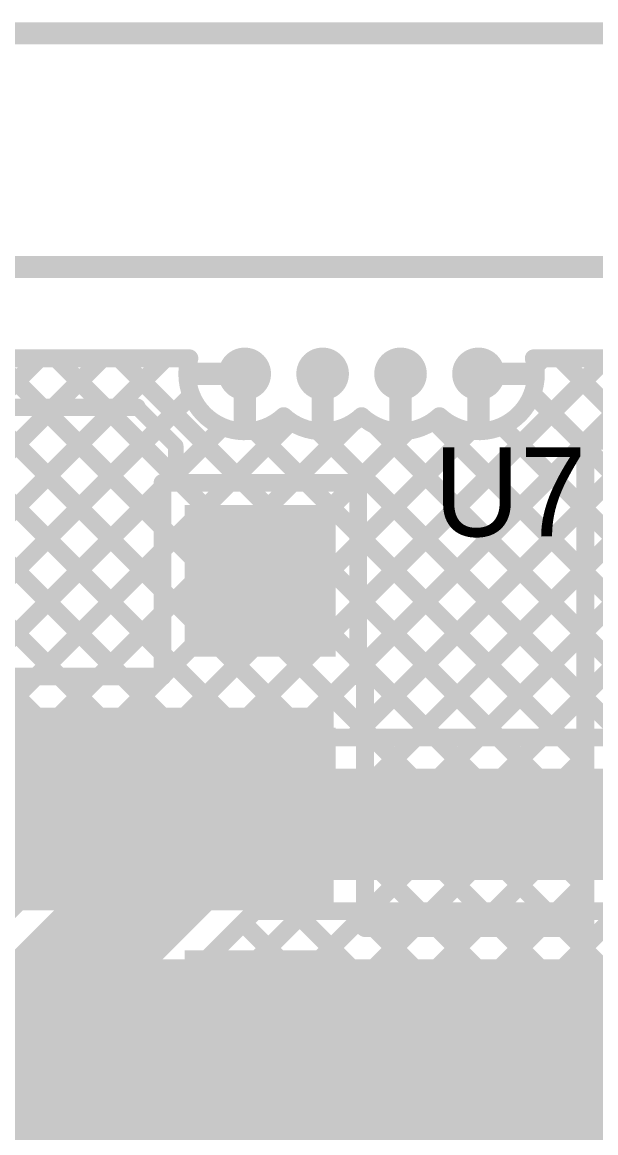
# Model space of a CAD drawing. Header units: millimetres. Extents: x 0.84 to 4.46, y 0.99 to 2.92.
# Drawn here: x 3.0291 to 3.2867, y 2.406 to 2.905 of the extents above; entities that cross this region are included whole.
import ezdxf

# ---------------------------------------------------------------- set-up
doc = ezdxf.new("R2010")
doc.units = ezdxf.units.MM
doc.header["$MEASUREMENT"] = 0
for name, color, linetype in [('BottomLayer', 5, 'Continuous'), ('Mechanical1', 6, 'Continuous'), ('Mechanical2', 216, 'Continuous'), ('MultiLayer', 9, 'Continuous'), ('TopLayer', 1, 'Continuous'), ('TopOverlay', 2, 'Continuous'), ('TopPaste', 8, 'Continuous'), ('TopSolder', 216, 'Continuous'), ('ViaHoleLayer', 16, 'Continuous')]:
    doc.layers.add(name, color=color, linetype=linetype)

# ---------------------------------------------------------------- blocks, each defined once
blk = doc.blocks.new('4N25_35M_11')
at = {"layer": 'TopLayer'}
for points in [[(-0.2072834, 0.1300197), (-0.2072834, 0.0699803), (-0.147441, 0.1300197), (-0.147441, 0.0699803)], [(0.147441, 0.1300197), (0.147441, 0.0699803), (0.2072834, 0.1300197), (0.2072834, 0.0699803)], [(-0.2072834, 0.0300197), (-0.2072834, -0.0300197), (-0.147441, 0.0300197), (-0.147441, -0.0300197)], [(0.147441, 0.0300197), (0.147441, -0.0300197), (0.2072834, 0.0300197), (0.2072834, -0.0300197)], [(-0.2072834, -0.0699803), (-0.2072834, -0.1300197), (-0.147441, -0.0699803), (-0.147441, -0.1300197)], [(0.147441, -0.0699803), (0.147441, -0.1300197), (0.2072834, -0.0699803), (0.2072834, -0.1300197)]]:
    blk.add_solid(points, dxfattribs=at)
at = {"layer": 'TopOverlay'}
for points, const_width in [([(-0.1393622, 0.1606378), (-0.1220079, 0.1779921)], 0.0070079), ([(-0.1220079, 0.1779921), (0.122, 0.1779921)], 0.007874), ([(0.1220079, 0.1779921), (0.1393622, 0.1606378)], 0.0070079), ([(-0.1393622, 0.145), (-0.1393622, 0.1606378)], 0.0070079), ([(0.1393622, 0.145), (0.1393622, 0.1606378)], 0.0070079), ([(-0.1393622, -0.1606378), (-0.1393622, -0.145)], 0.0070079), ([(0.1393622, -0.1606378), (0.1393622, -0.145)], 0.0070079), ([(-0.1393622, -0.1606378), (-0.1220079, -0.1779921)], 0.0070079), ([(0.1220079, -0.1779921), (0.1393622, -0.1606378)], 0.0070079), ([(-0.1220079, -0.1779921), (0.122, -0.1779921)], 0.007874)]:
    blk.add_lwpolyline(points, dxfattribs=dict(at, const_width=const_width))
for points, const_width in [([(-0.1239764, 0.1779921, 1), (-0.1200394, 0.1779921, 1)], 0.003937), ([(-0.1237599, 0.1779921, 1), (-0.1202559, 0.1779921, 1)], 0.0035039), ([(0.1200315, 0.1779921, 1), (0.1239685, 0.1779921, 1)], 0.003937), ([(0.1202559, 0.1779921, 1), (0.1237599, 0.1779921, 1)], 0.0035039), ([(-0.166, 0.155, 1), (-0.174, 0.155, 1)], 0.019685), ([(-0.1789212, 0.155, 1), (-0.1690788, 0.155, 1)], 0.0098425), ([(-0.1709212, 0.155, 1), (-0.1610788, 0.155, 1)], 0.0098425), ([(-0.1411142, 0.1606378, 1), (-0.1376102, 0.1606378, 1)], 0.0035039), ([(-0.1411142, 0.1606378, 1), (-0.1376102, 0.1606378, 1)], 0.0035039), ([(0.1376102, 0.1606378, 1), (0.1411142, 0.1606378, 1)], 0.0035039), ([(0.1376102, 0.1606378, 1), (0.1411142, 0.1606378, 1)], 0.0035039), ([(-0.1411142, 0.145, 1), (-0.1376102, 0.145, 1)], 0.0035039), ([(0.1376102, 0.145, 1), (0.1411142, 0.145, 1)], 0.0035039), ([(-0.1411142, -0.145, 1), (-0.1376102, -0.145, 1)], 0.0035039), ([(0.1376102, -0.145, 1), (0.1411142, -0.145, 1)], 0.0035039), ([(-0.1411142, -0.1606378, 1), (-0.1376102, -0.1606378, 1)], 0.0035039), ([(-0.1411142, -0.1606378, 1), (-0.1376102, -0.1606378, 1)], 0.0035039), ([(0.1376102, -0.1606378, 1), (0.1411142, -0.1606378, 1)], 0.0035039), ([(0.1376102, -0.1606378, 1), (0.1411142, -0.1606378, 1)], 0.0035039), ([(-0.1239764, -0.1779921, 1), (-0.1200394, -0.1779921, 1)], 0.003937), ([(-0.1237599, -0.1779921, 1), (-0.1202559, -0.1779921, 1)], 0.0035039), ([(0.1200315, -0.1779921, 1), (0.1239685, -0.1779921, 1)], 0.003937), ([(0.1202559, -0.1779921, 1), (0.1237599, -0.1779921, 1)], 0.0035039)]:
    blk.add_lwpolyline(points, format="xyb", close=True, dxfattribs=dict(at, const_width=const_width))
at = {"layer": 'TopPaste'}
for points in [[(-0.2072834, 0.1300197), (-0.2072834, 0.0699803), (-0.147441, 0.1300197), (-0.147441, 0.0699803)], [(0.147441, 0.1300197), (0.147441, 0.0699803), (0.2072834, 0.1300197), (0.2072834, 0.0699803)], [(-0.2072834, 0.0300197), (-0.2072834, -0.0300197), (-0.147441, 0.0300197), (-0.147441, -0.0300197)], [(0.147441, 0.0300197), (0.147441, -0.0300197), (0.2072834, 0.0300197), (0.2072834, -0.0300197)], [(-0.2072834, -0.0699803), (-0.2072834, -0.1300197), (-0.147441, -0.0699803), (-0.147441, -0.1300197)], [(0.147441, -0.0699803), (0.147441, -0.1300197), (0.2072834, -0.0699803), (0.2072834, -0.1300197)]]:
    blk.add_solid(points, dxfattribs=at)
at = {"layer": 'TopSolder'}
for points in [[(-0.2112834, 0.1340197), (-0.2112834, 0.0659803), (-0.143441, 0.1340197), (-0.143441, 0.0659803)], [(0.143441, 0.1340197), (0.143441, 0.0659803), (0.2112834, 0.1340197), (0.2112834, 0.0659803)], [(-0.2112834, 0.0340197), (-0.2112834, -0.0340197), (-0.143441, 0.0340197), (-0.143441, -0.0340197)], [(0.143441, 0.0340197), (0.143441, -0.0340197), (0.2112834, 0.0340197), (0.2112834, -0.0340197)], [(-0.2112834, -0.0659803), (-0.2112834, -0.1340197), (-0.143441, -0.0659803), (-0.143441, -0.1340197)], [(0.143441, -0.0659803), (0.143441, -0.1340197), (0.2112834, -0.0659803), (0.2112834, -0.1340197)]]:
    blk.add_solid(points, dxfattribs=at)

msp = doc.modelspace()

# ---------------------------------------------------------------- linework, layer by layer
at = {"layer": 'BottomLayer'}
for points, const_width in [([(2.5618437, 2.7539999), (3.1041563, 2.754)], 0.008), ([(2.8745702, 2.754), (3.0731204, 2.5554499)], 0.008), ([(2.8780249, 2.5951819), (3.036843, 2.754)], 0.008), ([(2.8898867, 2.5787594), (3.0651273, 2.754)], 0.008), ([(2.892866, 2.5534544), (3.0934116, 2.754)], 0.008), ([(2.9028545, 2.754), (3.0872625, 2.569592)], 0.008), ([(2.9311388, 2.754), (3.1039402, 2.5811986)], 0.008), ([(2.9594231, 2.754), (3.129817, 2.5836061)], 0.008), ([(2.9877074, 2.754), (3.1581013, 2.5836061)], 0.008), ([(3.0159917, 2.754), (3.1863856, 2.5836061)], 0.008), ([(3.044276, 2.754), (3.2146699, 2.5836061)], 0.008), ([(3.0725603, 2.754), (3.2429542, 2.5836061)], 0.008), ([(3.1008446, 2.754), (3.103549, 2.7512956)], 0.008), ([(3.1210078, 2.5836061), (3.2914017, 2.754)], 0.008), ([(3.1492921, 2.5836061), (3.319686, 2.754)], 0.008), ([(3.1775764, 2.5836061), (3.3479703, 2.754)], 0.008), ([(3.2058607, 2.5836061), (3.3762546, 2.754)], 0.008), ([(3.234145, 2.5836061), (3.4045389, 2.754)], 0.008), ([(3.2588437, 2.754), (4.3140981, 2.754)], 0.008), ([(3.259578, 2.7504606), (3.2631174, 2.754)], 0.008), ([(3.2624293, 2.5836061), (3.4328232, 2.754)], 0.008), ([(3.2705504, 2.754), (3.4038429, 2.6207075)], 0.008), ([(3.107189, 2.747), (3.129, 2.747)], 0.01), ([(3.129, 2.725189), (3.129, 2.747)], 0.01), ([(3.164, 2.725189), (3.164, 2.747)], 0.01), ([(3.199, 2.725189), (3.199, 2.747)], 0.01), ([(3.234, 2.747), (3.255811, 2.747)], 0.01), ([(3.234, 2.725189), (3.234, 2.747)], 0.01), ([(1.7386959, 1.371), (3.1050565, 2.7373606)], 0.008), ([(3.2582114, 2.7380547), (3.9844961, 2.01177)], 0.008), ([(3.0205612, 2.5962967), (3.1497462, 2.7254817)], 0.008), ([(3.2138258, 2.7258717), (3.3436788, 2.5960187)], 0.008), ([(1.983, 1.4738826), (3.2305394, 2.721422)], 0.008), ([(2.9993526, 2.6033724), (3.1191306, 2.7231504)], 0.008), ([(3.0346118, 2.582063), (3.1776302, 2.7250814)], 0.008), ([(3.0414224, 2.5605893), (3.2022243, 2.7213912)], 0.008), ([(3.1332956, 2.721549), (3.2712385, 2.5836061)], 0.008), ([(3.1618502, 2.7212787), (3.2995228, 2.5836061)], 0.008), ([(3.1875412, 2.723872), (3.3249232, 2.58649)], 0.008), ([(3.2445419, 2.7234399), (3.371828, 2.5961538)], 0.008), ([(3.1175561, 2.5836061), (3.3215673, 2.5836061)], 0.008), ([(2.2284228, 1.7107523), (3.089854, 2.5721835)], 0.008), ([(2.256, 1.6831751), (3.1174312, 2.5446063)], 0.05), ([(3.1174312, 2.5446063), (3.1174314, 2.5446061)], 0.05), ([(3.1174314, 2.5446061), (3.3580004, 2.5446061)], 0.05), ([(3.0414891, 2.5587968), (3.0589782, 2.5413077)], 0.008), ([(3.0358866, 2.536115), (3.0448361, 2.5271656)], 0.008), ([(3.0226158, 2.5211015), (3.0306939, 2.5130234)], 0.008), ([(2.6747379, 2.0467586), (3.1335854, 2.5056061)], 0.008), ([(2.6870077, 2.0364688), (3.156145, 2.5056061)], 0.008), ([(2.7011499, 2.0223267), (3.1844293, 2.5056061)], 0.008), ([(2.715292, 2.0081845), (3.2127136, 2.5056061)], 0.008), ([(2.7294342, 1.9940424), (3.2409979, 2.5056061)], 0.008), ([(2.7541761, 1.9905), (3.2692822, 2.5056061)], 0.008), ([(2.7824604, 1.9905), (3.2975665, 2.5056061)], 0.008), ([(2.8107447, 1.9905), (3.323843, 2.5035983)], 0.008), ([(3.1335854, 2.5056061), (3.3215673, 2.5056061)], 0.008), ([(3.1512484, 2.5056061), (3.6663545, 1.9905)], 0.008), ([(3.1795327, 2.5056061), (3.6946929, 1.9904459)], 0.008), ([(3.207817, 2.5056061), (3.3046658, 2.4087573)], 0.008), ([(3.2361013, 2.5056061), (3.3105217, 2.4311857)], 0.008), ([(3.2643856, 2.5056061), (3.3229413, 2.4470504)], 0.008), ([(3.1282748, 2.5002955), (3.6380702, 1.9905)], 0.008), ([(2.839029, 1.9905), (3.3421676, 2.4936386)], 0.008), ([(3.1141326, 2.4861533), (3.6097859, 1.9905)], 0.008), ([(3.0999905, 2.4720112), (3.5815016, 1.9905)], 0.008), ([(3.0858483, 2.457869), (3.5532173, 1.9905)], 0.008), ([(3.0717062, 2.4437269), (3.524933, 1.9905)], 0.008), ([(2.8673133, 1.9905), (3.3143916, 2.4375783)], 0.008), ([(3.057564, 2.4295847), (3.4966487, 1.9905)], 0.008), ([(3.0434219, 2.4154426), (3.4683644, 1.9905)], 0.008)]:
    msp.add_lwpolyline(points, dxfattribs=dict(at, const_width=const_width))
for points, const_width in [([(3.034843, 2.754, 1), (3.038843, 2.754, 1)], 0.004), ([(3.042276, 2.754, 1), (3.046276, 2.754, 1)], 0.004), ([(3.0631273, 2.754, 1), (3.0671273, 2.754, 1)], 0.004), ([(3.0705603, 2.754, 1), (3.0745603, 2.754, 1)], 0.004), ([(3.0914116, 2.754, 1), (3.0954116, 2.754, 1)], 0.004), ([(3.0988446, 2.754, 1), (3.1028446, 2.754, 1)], 0.004), ([(3.101549, 2.7512956, 1), (3.105549, 2.7512956, 1)], 0.004), ([(3.1021563, 2.754, 1), (3.1061563, 2.754, 1)], 0.004), ([(3.1021563, 2.754, 1), (3.1061563, 2.754, 1)], 0.004), ([(3.1230945, 2.747, 1), (3.1349055, 2.747, 1)], 0.011811), ([(3.1580945, 2.747, 1), (3.1699055, 2.747, 1)], 0.011811), ([(3.1930945, 2.747, 1), (3.2049055, 2.747, 1)], 0.011811), ([(3.2280945, 2.747, 1), (3.2399055, 2.747, 1)], 0.011811), ([(3.2568437, 2.754, 1), (3.2608437, 2.754, 1)], 0.004), ([(3.2568437, 2.754, 1), (3.2608437, 2.754, 1)], 0.004), ([(3.257578, 2.7504606, 1), (3.261578, 2.7504606, 1)], 0.004), ([(3.2611174, 2.754, 1), (3.2651174, 2.754, 1)], 0.004), ([(3.2685504, 2.754, 1), (3.2725504, 2.754, 1)], 0.004), ([(3.104689, 2.747, 1), (3.109689, 2.747, 1)], 0.005), ([(3.1265, 2.747, 1), (3.1315, 2.747, 1)], 0.005), ([(3.1265, 2.747, 1), (3.1315, 2.747, 1)], 0.005), ([(3.1615, 2.747, 1), (3.1665, 2.747, 1)], 0.005), ([(3.1965, 2.747, 1), (3.2015, 2.747, 1)], 0.005), ([(3.2315, 2.747, 1), (3.2365, 2.747, 1)], 0.005), ([(3.2315, 2.747, 1), (3.2365, 2.747, 1)], 0.005), ([(3.253311, 2.747, 1), (3.258311, 2.747, 1)], 0.005), ([(3.257811, 2.747, 1), (3.261811, 2.747, 1)], 0.004), ([(3.257811, 2.747, 1), (3.261811, 2.747, 1)], 0.004), ([(3.1030565, 2.7373606, 1), (3.1070565, 2.7373606, 1)], 0.004), ([(3.2562114, 2.7380547, 1), (3.2602114, 2.7380547, 1)], 0.004), ([(3.1265, 2.725189, 1), (3.1315, 2.725189, 1)], 0.005), ([(3.1445, 2.7280274, 1), (3.1485, 2.7280274, 1)], 0.004), ([(3.1445, 2.7280274, 1), (3.1485, 2.7280274, 1)], 0.004), ([(3.1477462, 2.7254817, 1), (3.1517462, 2.7254817, 1)], 0.004), ([(3.1615, 2.725189, 1), (3.1665, 2.725189, 1)], 0.005), ([(3.1795, 2.7280274, 1), (3.1835, 2.7280274, 1)], 0.004), ([(3.1795, 2.7280274, 1), (3.1835, 2.7280274, 1)], 0.004), ([(3.1965, 2.725189, 1), (3.2015, 2.725189, 1)], 0.005), ([(3.2118258, 2.7258717, 1), (3.2158258, 2.7258717, 1)], 0.004), ([(3.2145, 2.7280274, 1), (3.2185, 2.7280274, 1)], 0.004), ([(3.2145, 2.7280274, 1), (3.2185, 2.7280274, 1)], 0.004), ([(3.2315, 2.725189, 1), (3.2365, 2.725189, 1)], 0.005), ([(3.1171306, 2.7231504, 1), (3.1211306, 2.7231504, 1)], 0.004), ([(3.1312956, 2.721549, 1), (3.1352956, 2.721549, 1)], 0.004), ([(3.1598502, 2.7212787, 1), (3.1638502, 2.7212787, 1)], 0.004), ([(3.1756302, 2.7250814, 1), (3.1796302, 2.7250814, 1)], 0.004), ([(3.1855412, 2.723872, 1), (3.1895412, 2.723872, 1)], 0.004), ([(3.2002243, 2.7213912, 1), (3.2042243, 2.7213912, 1)], 0.004), ([(3.2285394, 2.721422, 1), (3.2325394, 2.721422, 1)], 0.004), ([(3.2425419, 2.7234399, 1), (3.2465419, 2.7234399, 1)], 0.004), ([(3.0326118, 2.582063, 1), (3.0366118, 2.582063, 1)], 0.004), ([(3.1019402, 2.5811986, 1), (3.1059402, 2.5811986, 1)], 0.004), ([(3.1154314, 2.5836061, 1), (3.1194314, 2.5836061, 1)], 0.004), ([(3.1155561, 2.5836061, 1), (3.1195561, 2.5836061, 1)], 0.004), ([(3.1155561, 2.5836061, 1), (3.1195561, 2.5836061, 1)], 0.004), ([(3.1155561, 2.5836061, 1), (3.1195561, 2.5836061, 1)], 0.004), ([(3.1190078, 2.5836061, 1), (3.1230078, 2.5836061, 1)], 0.004), ([(3.127817, 2.5836061, 1), (3.131817, 2.5836061, 1)], 0.004), ([(3.1472921, 2.5836061, 1), (3.1512921, 2.5836061, 1)], 0.004), ([(3.1561013, 2.5836061, 1), (3.1601013, 2.5836061, 1)], 0.004), ([(3.1755764, 2.5836061, 1), (3.1795764, 2.5836061, 1)], 0.004), ([(3.1843856, 2.5836061, 1), (3.1883856, 2.5836061, 1)], 0.004), ([(3.2038607, 2.5836061, 1), (3.2078607, 2.5836061, 1)], 0.004), ([(3.2126699, 2.5836061, 1), (3.2166699, 2.5836061, 1)], 0.004), ([(3.232145, 2.5836061, 1), (3.236145, 2.5836061, 1)], 0.004), ([(3.2409542, 2.5836061, 1), (3.2449542, 2.5836061, 1)], 0.004), ([(3.2604293, 2.5836061, 1), (3.2644293, 2.5836061, 1)], 0.004), ([(3.2692385, 2.5836061, 1), (3.2732385, 2.5836061, 1)], 0.004), ([(3.087854, 2.5721835, 1), (3.091854, 2.5721835, 1)], 0.004), ([(3.087854, 2.5721835, 1), (3.091854, 2.5721835, 1)], 0.004), ([(3.087854, 2.5721835, 1), (3.091854, 2.5721835, 1)], 0.004), ([(3.0878542, 2.5721833, 1), (3.0918542, 2.5721833, 1)], 0.004), ([(3.0852625, 2.569592, 1), (3.0892625, 2.569592, 1)], 0.004), ([(3.1049312, 2.5446063, 1), (3.1299312, 2.5446063, 1)], 0.025), ([(3.1049312, 2.5446063, 1), (3.1299312, 2.5446063, 1)], 0.025), ([(3.1049314, 2.5446061, 1), (3.1299314, 2.5446061, 1)], 0.025), ([(3.1049314, 2.5446061, 1), (3.1299314, 2.5446061, 1)], 0.025), ([(3.0394224, 2.5605893, 1), (3.0434224, 2.5605893, 1)], 0.004), ([(3.0394891, 2.5587968, 1), (3.0434891, 2.5587968, 1)], 0.004), ([(3.0394961, 2.558, 1), (3.0434961, 2.558, 1)], 0.004), ([(3.0394961, 2.558, 1), (3.0434961, 2.558, 1)], 0.004), ([(3.0711204, 2.5554499, 1), (3.0751204, 2.5554499, 1)], 0.004), ([(3.0569782, 2.5413077, 1), (3.0609782, 2.5413077, 1)], 0.004), ([(3.0338866, 2.536115, 1), (3.0378866, 2.536115, 1)], 0.004), ([(3.0428361, 2.5271656, 1), (3.0468361, 2.5271656, 1)], 0.004), ([(3.0286939, 2.5130234, 1), (3.0326939, 2.5130234, 1)], 0.004), ([(3.1315854, 2.5056061, 1), (3.1355854, 2.5056061, 1)], 0.004), ([(3.1315854, 2.5056061, 1), (3.1355854, 2.5056061, 1)], 0.004), ([(3.1492484, 2.5056061, 1), (3.1532484, 2.5056061, 1)], 0.004), ([(3.154145, 2.5056061, 1), (3.158145, 2.5056061, 1)], 0.004), ([(3.1775327, 2.5056061, 1), (3.1815327, 2.5056061, 1)], 0.004), ([(3.1824293, 2.5056061, 1), (3.1864293, 2.5056061, 1)], 0.004), ([(3.205817, 2.5056061, 1), (3.209817, 2.5056061, 1)], 0.004), ([(3.2107136, 2.5056061, 1), (3.2147136, 2.5056061, 1)], 0.004), ([(3.2341013, 2.5056061, 1), (3.2381013, 2.5056061, 1)], 0.004), ([(3.2389979, 2.5056061, 1), (3.2429979, 2.5056061, 1)], 0.004), ([(3.2623856, 2.5056061, 1), (3.2663856, 2.5056061, 1)], 0.004), ([(3.2672822, 2.5056061, 1), (3.2712822, 2.5056061, 1)], 0.004), ([(3.1262748, 2.5002955, 1), (3.1302748, 2.5002955, 1)], 0.004), ([(3.1121326, 2.4861533, 1), (3.1161326, 2.4861533, 1)], 0.004), ([(3.0979905, 2.4720112, 1), (3.1019905, 2.4720112, 1)], 0.004), ([(3.0838483, 2.457869, 1), (3.0878483, 2.457869, 1)], 0.004), ([(3.0697062, 2.4437269, 1), (3.0737062, 2.4437269, 1)], 0.004), ([(3.055564, 2.4295847, 1), (3.059564, 2.4295847, 1)], 0.004), ([(3.0414219, 2.4154426, 1), (3.0454219, 2.4154426, 1)], 0.004)]:
    msp.add_lwpolyline(points, format="xyb", close=True, dxfattribs=dict(at, const_width=const_width))
at = {"layer": 'BottomLayer', "const_width": 0.008}
for points in [[(3.1465, 2.7280274, -0.7564566997691943), (3.1041563, 2.754)], [(3.2588437, 2.754, -0.0687682086255095), (3.259811, 2.747)], [(3.259811, 2.747, -0.6536838157333014), (3.2165, 2.7280274)], [(3.1815, 2.7280274, -0.3907684697817239), (3.1465, 2.7280274)], [(3.2165, 2.7280274, -0.3907684697817239), (3.1815, 2.7280274)], [(2.9518564, 2.5690108, -0.8846818765512727), (3.0414961, 2.558)], [(3.089854, 2.5721835, -0.1997448195130966), (3.1175561, 2.5836061)], [(3.089854, 2.5721835, -0.1997448195130966), (3.1175561, 2.5836061)], [(3.0898542, 2.5721833, -0.198912367379658), (3.1174314, 2.5836061)], [(3.0414961, 2.558, -0.34430038956497), (3.0070108, 2.5138564)]]:
    msp.add_lwpolyline(points, format="xyb", dxfattribs=at)
at = {"layer": 'Mechanical1', "const_width": 0.01}
msp.add_lwpolyline([(2.9949126, 2.9), (4.45, 2.9)], dxfattribs=at)
at = {"layer": 'Mechanical2', "const_width": 0.01}
msp.add_lwpolyline([(1, 2.795), (4.45, 2.795)], dxfattribs=at)
at = {"layer": 'MultiLayer', "const_width": 0.011811}
for points in [[(3.1230945, 2.747, 1), (3.1349055, 2.747, 1)], [(3.1580945, 2.747, 1), (3.1699055, 2.747, 1)], [(3.1930945, 2.747, 1), (3.2049055, 2.747, 1)], [(3.2280945, 2.747, 1), (3.2399055, 2.747, 1)]]:
    msp.add_lwpolyline(points, format="xyb", close=True, dxfattribs=at)
at = {"layer": 'TopLayer'}
for points, const_width in [([(2.5618437, 2.7539999), (3.1041563, 2.754)], 0.008), ([(2.893843, 2.611), (3.036843, 2.754)], 0.008), ([(2.897, 2.5575884), (3.0934116, 2.754)], 0.008), ([(2.897, 2.5858727), (3.0651273, 2.754)], 0.008), ([(2.9028545, 2.754), (3.0458545, 2.611)], 0.008), ([(2.9311388, 2.754), (3.0741388, 2.611)], 0.008), ([(2.9594231, 2.754), (3.0920787, 2.6213444)], 0.008), ([(2.9877074, 2.754), (3.0920787, 2.6496287)], 0.008), ([(3.0159917, 2.754), (3.0920787, 2.677913)], 0.008), ([(3.044276, 2.754), (3.1002563, 2.6980197)], 0.008), ([(3.0725603, 2.754), (3.1285406, 2.6980197)], 0.008), ([(3.1008446, 2.754), (3.103549, 2.7512956)], 0.008), ([(3.1799213, 2.6425196), (3.2914017, 2.754)], 0.008), ([(3.2588437, 2.754), (4.3140981, 2.754)], 0.008), ([(3.259578, 2.7504606), (3.2631174, 2.754)], 0.008), ([(3.2705504, 2.754), (3.3075504, 2.717)], 0.008), ([(3.282686, 2.717), (3.319686, 2.754)], 0.008), ([(3.107189, 2.747), (3.129, 2.747)], 0.01), ([(3.129, 2.725189), (3.129, 2.747)], 0.01), ([(3.164, 2.725189), (3.164, 2.747)], 0.01), ([(3.199, 2.725189), (3.199, 2.747)], 0.01), ([(3.234, 2.747), (3.255811, 2.747)], 0.01), ([(3.234, 2.725189), (3.234, 2.747)], 0.01), ([(2.9786959, 2.611), (3.1050565, 2.7373606)], 0.008), ([(3.2582114, 2.7380547), (3.282, 2.7142661)], 0.008), ([(3.1222842, 2.6980197), (3.1497462, 2.7254817)], 0.008), ([(3.2138258, 2.7258717), (3.282, 2.6576975)], 0.008), ([(3.0939999, 2.6980197), (3.1191306, 2.7231504)], 0.008), ([(3.1332956, 2.721549), (3.1568249, 2.6980197)], 0.008), ([(3.1505685, 2.6980197), (3.1776302, 2.7250814)], 0.008), ([(3.1618502, 2.7212787), (3.282, 2.6011289)], 0.008), ([(3.1788528, 2.6980197), (3.2022243, 2.7213912)], 0.008), ([(3.1799213, 2.6708039), (3.2305394, 2.721422)], 0.008), ([(3.1875412, 2.723872), (3.282, 2.6294132)], 0.008), ([(3.2445419, 2.7234399), (3.282, 2.6859818)], 0.008), ([(3.1799213, 2.6142353), (3.282, 2.716314)], 0.008), ([(3.282, 2.717), (3.515, 2.717)], 0.008), ([(3.282, 2.498), (3.282, 2.717)], 0.008), ([(3.0069802, 2.611), (3.0920787, 2.6960985)], 0.008), ([(3.0920787, 2.6980197), (3.1799213, 2.6980197)], 0.008), ([(3.0920787, 2.611), (3.0920787, 2.6980197)], 0.008), ([(3.1799213, 2.611), (3.1799213, 2.6980197)], 0.008), ([(3.183, 2.5890297), (3.282, 2.6880297)], 0.008), ([(3.1799213, 2.6749233), (3.282, 2.5728446)], 0.008), ([(3.0352645, 2.611), (3.0920787, 2.6678142)], 0.008), ([(3.183, 2.5607454), (3.282, 2.6597454)], 0.008), ([(3.1799213, 2.646639), (3.282, 2.5445603)], 0.008), ([(3.0635488, 2.611), (3.0920787, 2.6395299)], 0.008), ([(3.183, 2.5324611), (3.282, 2.6314611)], 0.008), ([(3.1799213, 2.6183547), (3.282, 2.516276)], 0.008), ([(2.967, 2.611), (3.0920787, 2.611)], 0.008), ([(3.1799213, 2.611), (3.183, 2.611)], 0.008), ([(3.183, 2.498), (3.183, 2.611)], 0.008), ([(3.183, 2.5041768), (3.282, 2.6031768)], 0.008), ([(3.183, 2.5869917), (3.2719917, 2.498)], 0.008), ([(3.2051075, 2.498), (3.282, 2.5748925)], 0.008), ([(3.132, 2.558), (3.136, 2.554)], 0.025), ([(3.183, 2.5587074), (3.2437074, 2.498)], 0.008), ([(3.2333918, 2.498), (3.282, 2.5466082)], 0.008), ([(3.183, 2.5304231), (3.2154231, 2.498)], 0.008), ([(3.2616761, 2.498), (3.282, 2.5183239)], 0.008), ([(3.183, 2.5021388), (3.1871388, 2.498)], 0.008), ([(3.183, 2.498), (3.269, 2.498)], 0.008), ([(3.269, 2.498), (3.282, 2.498)], 0.008), ([(3.269, 2.498), (3.282, 2.498)], 0.008)]:
    msp.add_lwpolyline(points, dxfattribs=dict(at, const_width=const_width))
for points, const_width in [([(3.034843, 2.754, 1), (3.038843, 2.754, 1)], 0.004), ([(3.042276, 2.754, 1), (3.046276, 2.754, 1)], 0.004), ([(3.0631273, 2.754, 1), (3.0671273, 2.754, 1)], 0.004), ([(3.0705603, 2.754, 1), (3.0745603, 2.754, 1)], 0.004), ([(3.0914116, 2.754, 1), (3.0954116, 2.754, 1)], 0.004), ([(3.0988446, 2.754, 1), (3.1028446, 2.754, 1)], 0.004), ([(3.101549, 2.7512956, 1), (3.105549, 2.7512956, 1)], 0.004), ([(3.1021563, 2.754, 1), (3.1061563, 2.754, 1)], 0.004), ([(3.1021563, 2.754, 1), (3.1061563, 2.754, 1)], 0.004), ([(3.1230945, 2.747, 1), (3.1349055, 2.747, 1)], 0.011811), ([(3.1580945, 2.747, 1), (3.1699055, 2.747, 1)], 0.011811), ([(3.1930945, 2.747, 1), (3.2049055, 2.747, 1)], 0.011811), ([(3.2280945, 2.747, 1), (3.2399055, 2.747, 1)], 0.011811), ([(3.2568437, 2.754, 1), (3.2608437, 2.754, 1)], 0.004), ([(3.2568437, 2.754, 1), (3.2608437, 2.754, 1)], 0.004), ([(3.257578, 2.7504606, 1), (3.261578, 2.7504606, 1)], 0.004), ([(3.2611174, 2.754, 1), (3.2651174, 2.754, 1)], 0.004), ([(3.2685504, 2.754, 1), (3.2725504, 2.754, 1)], 0.004), ([(3.104689, 2.747, 1), (3.109689, 2.747, 1)], 0.005), ([(3.1265, 2.747, 1), (3.1315, 2.747, 1)], 0.005), ([(3.1265, 2.747, 1), (3.1315, 2.747, 1)], 0.005), ([(3.1615, 2.747, 1), (3.1665, 2.747, 1)], 0.005), ([(3.1965, 2.747, 1), (3.2015, 2.747, 1)], 0.005), ([(3.2315, 2.747, 1), (3.2365, 2.747, 1)], 0.005), ([(3.2315, 2.747, 1), (3.2365, 2.747, 1)], 0.005), ([(3.253311, 2.747, 1), (3.258311, 2.747, 1)], 0.005), ([(3.257811, 2.747, 1), (3.261811, 2.747, 1)], 0.004), ([(3.257811, 2.747, 1), (3.261811, 2.747, 1)], 0.004), ([(3.1030565, 2.7373606, 1), (3.1070565, 2.7373606, 1)], 0.004), ([(3.2562114, 2.7380547, 1), (3.2602114, 2.7380547, 1)], 0.004), ([(3.1265, 2.725189, 1), (3.1315, 2.725189, 1)], 0.005), ([(3.1445, 2.7280274, 1), (3.1485, 2.7280274, 1)], 0.004), ([(3.1445, 2.7280274, 1), (3.1485, 2.7280274, 1)], 0.004), ([(3.1477462, 2.7254817, 1), (3.1517462, 2.7254817, 1)], 0.004), ([(3.1615, 2.725189, 1), (3.1665, 2.725189, 1)], 0.005), ([(3.1795, 2.7280274, 1), (3.1835, 2.7280274, 1)], 0.004), ([(3.1795, 2.7280274, 1), (3.1835, 2.7280274, 1)], 0.004), ([(3.1965, 2.725189, 1), (3.2015, 2.725189, 1)], 0.005), ([(3.2118258, 2.7258717, 1), (3.2158258, 2.7258717, 1)], 0.004), ([(3.2145, 2.7280274, 1), (3.2185, 2.7280274, 1)], 0.004), ([(3.2145, 2.7280274, 1), (3.2185, 2.7280274, 1)], 0.004), ([(3.2315, 2.725189, 1), (3.2365, 2.725189, 1)], 0.005), ([(3.1171306, 2.7231504, 1), (3.1211306, 2.7231504, 1)], 0.004), ([(3.1312956, 2.721549, 1), (3.1352956, 2.721549, 1)], 0.004), ([(3.1598502, 2.7212787, 1), (3.1638502, 2.7212787, 1)], 0.004), ([(3.1756302, 2.7250814, 1), (3.1796302, 2.7250814, 1)], 0.004), ([(3.1855412, 2.723872, 1), (3.1895412, 2.723872, 1)], 0.004), ([(3.2002243, 2.7213912, 1), (3.2042243, 2.7213912, 1)], 0.004), ([(3.2285394, 2.721422, 1), (3.2325394, 2.721422, 1)], 0.004), ([(3.2425419, 2.7234399, 1), (3.2465419, 2.7234399, 1)], 0.004), ([(3.28, 2.717, 1), (3.284, 2.717, 1)], 0.004), ([(3.28, 2.717, 1), (3.284, 2.717, 1)], 0.004), ([(3.28, 2.716314, 1), (3.284, 2.716314, 1)], 0.004), ([(3.280686, 2.717, 1), (3.284686, 2.717, 1)], 0.004), ([(3.28, 2.7142661, 1), (3.284, 2.7142661, 1)], 0.004), ([(3.0900787, 2.6980197, 1), (3.0940787, 2.6980197, 1)], 0.004), ([(3.0900787, 2.6980197, 1), (3.0940787, 2.6980197, 1)], 0.004), ([(3.0900787, 2.6960985, 1), (3.0940787, 2.6960985, 1)], 0.004), ([(3.0919999, 2.6980197, 1), (3.0959999, 2.6980197, 1)], 0.004), ([(3.0982563, 2.6980197, 1), (3.1022563, 2.6980197, 1)], 0.004), ([(3.1202842, 2.6980197, 1), (3.1242842, 2.6980197, 1)], 0.004), ([(3.1265406, 2.6980197, 1), (3.1305406, 2.6980197, 1)], 0.004), ([(3.1485685, 2.6980197, 1), (3.1525685, 2.6980197, 1)], 0.004), ([(3.1548249, 2.6980197, 1), (3.1588249, 2.6980197, 1)], 0.004), ([(3.1768528, 2.6980197, 1), (3.1808528, 2.6980197, 1)], 0.004), ([(3.1779213, 2.6980197, 1), (3.1819213, 2.6980197, 1)], 0.004), ([(3.1779213, 2.6980197, 1), (3.1819213, 2.6980197, 1)], 0.004), ([(3.28, 2.6880297, 1), (3.284, 2.6880297, 1)], 0.004), ([(3.28, 2.6859818, 1), (3.284, 2.6859818, 1)], 0.004), ([(3.0900787, 2.677913, 1), (3.0940787, 2.677913, 1)], 0.004), ([(3.1779213, 2.6749233, 1), (3.1819213, 2.6749233, 1)], 0.004), ([(3.1779213, 2.6708039, 1), (3.1819213, 2.6708039, 1)], 0.004), ([(3.0900787, 2.6678142, 1), (3.0940787, 2.6678142, 1)], 0.004), ([(3.28, 2.6597454, 1), (3.284, 2.6597454, 1)], 0.004), ([(3.28, 2.6576975, 1), (3.284, 2.6576975, 1)], 0.004), ([(3.0900787, 2.6496287, 1), (3.0940787, 2.6496287, 1)], 0.004), ([(3.1779213, 2.646639, 1), (3.1819213, 2.646639, 1)], 0.004), ([(3.1779213, 2.6425196, 1), (3.1819213, 2.6425196, 1)], 0.004), ([(3.0900787, 2.6395299, 1), (3.0940787, 2.6395299, 1)], 0.004), ([(3.28, 2.6314611, 1), (3.284, 2.6314611, 1)], 0.004), ([(3.28, 2.6294132, 1), (3.284, 2.6294132, 1)], 0.004), ([(3.0900787, 2.6213444, 1), (3.0940787, 2.6213444, 1)], 0.004), ([(3.1779213, 2.6183547, 1), (3.1819213, 2.6183547, 1)], 0.004), ([(3.0332645, 2.611, 1), (3.0372645, 2.611, 1)], 0.004), ([(3.0438545, 2.611, 1), (3.0478545, 2.611, 1)], 0.004), ([(3.0615488, 2.611, 1), (3.0655488, 2.611, 1)], 0.004), ([(3.0721388, 2.611, 1), (3.0761388, 2.611, 1)], 0.004), ([(3.0900787, 2.611, 1), (3.0940787, 2.611, 1)], 0.004), ([(3.0900787, 2.611, 1), (3.0940787, 2.611, 1)], 0.004), ([(3.1779213, 2.6142353, 1), (3.1819213, 2.6142353, 1)], 0.004), ([(3.1779213, 2.611, 1), (3.1819213, 2.611, 1)], 0.004), ([(3.1779213, 2.611, 1), (3.1819213, 2.611, 1)], 0.004), ([(3.181, 2.611, 1), (3.185, 2.611, 1)], 0.004), ([(3.181, 2.611, 1), (3.185, 2.611, 1)], 0.004), ([(3.28, 2.6031768, 1), (3.284, 2.6031768, 1)], 0.004), ([(3.28, 2.6011289, 1), (3.284, 2.6011289, 1)], 0.004), ([(3.181, 2.5890297, 1), (3.185, 2.5890297, 1)], 0.004), ([(3.181, 2.5869917, 1), (3.185, 2.5869917, 1)], 0.004), ([(3.28, 2.5748925, 1), (3.284, 2.5748925, 1)], 0.004), ([(3.28, 2.5728446, 1), (3.284, 2.5728446, 1)], 0.004), ([(3.12575, 2.558, 1), (3.13825, 2.558, 1)], 0.0125), ([(3.12975, 2.554, 1), (3.14225, 2.554, 1)], 0.0125), ([(3.181, 2.5607454, 1), (3.185, 2.5607454, 1)], 0.004), ([(3.181, 2.5587074, 1), (3.185, 2.5587074, 1)], 0.004), ([(3.28, 2.5466082, 1), (3.284, 2.5466082, 1)], 0.004), ([(3.28, 2.5445603, 1), (3.284, 2.5445603, 1)], 0.004), ([(3.181, 2.5324611, 1), (3.185, 2.5324611, 1)], 0.004), ([(3.181, 2.5304231, 1), (3.185, 2.5304231, 1)], 0.004), ([(3.28, 2.5183239, 1), (3.284, 2.5183239, 1)], 0.004), ([(3.28, 2.516276, 1), (3.284, 2.516276, 1)], 0.004), ([(3.181, 2.5041768, 1), (3.185, 2.5041768, 1)], 0.004), ([(3.181, 2.5021388, 1), (3.185, 2.5021388, 1)], 0.004), ([(3.181, 2.498, 1), (3.185, 2.498, 1)], 0.004), ([(3.181, 2.498, 1), (3.185, 2.498, 1)], 0.004), ([(3.1851388, 2.498, 1), (3.1891388, 2.498, 1)], 0.004), ([(3.2031075, 2.498, 1), (3.2071075, 2.498, 1)], 0.004), ([(3.2134231, 2.498, 1), (3.2174231, 2.498, 1)], 0.004), ([(3.2313918, 2.498, 1), (3.2353918, 2.498, 1)], 0.004), ([(3.2417074, 2.498, 1), (3.2457074, 2.498, 1)], 0.004), ([(3.2596761, 2.498, 1), (3.2636761, 2.498, 1)], 0.004), ([(3.267, 2.498, 1), (3.271, 2.498, 1)], 0.004), ([(3.267, 2.498, 1), (3.271, 2.498, 1)], 0.004), ([(3.267, 2.498, 1), (3.271, 2.498, 1)], 0.004), ([(3.2699917, 2.498, 1), (3.2739917, 2.498, 1)], 0.004), ([(3.28, 2.498, 1), (3.284, 2.498, 1)], 0.004), ([(3.28, 2.498, 1), (3.284, 2.498, 1)], 0.004), ([(3.28, 2.498, 1), (3.284, 2.498, 1)], 0.004)]:
    msp.add_lwpolyline(points, format="xyb", close=True, dxfattribs=dict(at, const_width=const_width))
at = {"layer": 'TopLayer', "const_width": 0.008}
for points in [[(3.1465, 2.7280274, -0.7564566997691943), (3.1041563, 2.754)], [(3.2588437, 2.754, -0.0687682086255095), (3.259811, 2.747)], [(3.259811, 2.747, -0.6536838157333014), (3.2165, 2.7280274)], [(3.1815, 2.7280274, -0.3907684697817239), (3.1465, 2.7280274)], [(3.2165, 2.7280274, -0.3907684697817239), (3.1815, 2.7280274)]]:
    msp.add_lwpolyline(points, format="xyb", dxfattribs=at)
at = {"layer": 'TopLayer'}
for points in [[(2.981, 2.506), (3.169, 2.506), (2.981, 2.597), (3.169, 2.597)], [(2.905, 2.128), (3.376, 2.128), (2.905, 2.484), (3.376, 2.484)], [(3.283, 1.76), (3.5, 1.76), (3.283, 2.484), (3.5, 2.484)]]:
    msp.add_solid(points, dxfattribs=at)
at = {"layer": 'ViaHoleLayer', "const_width": 0.0059055}
for points in [[(3.1260473, 2.747, 1), (3.1319527, 2.747, 1)], [(3.1610473, 2.747, 1), (3.1669527, 2.747, 1)], [(3.1960473, 2.747, 1), (3.2019527, 2.747, 1)], [(3.2310473, 2.747, 1), (3.2369527, 2.747, 1)]]:
    msp.add_lwpolyline(points, format="xyb", close=True, dxfattribs=at)

# ---------------------------------------------------------------- block references
at = {"rotation": 360}
msp.add_blockref('4N25_35M_11', (2.9586378, 2.554), dxfattribs=at)

# ---------------------------------------------------------------- texts
at = {"layer": 'TopOverlay'}
msp.add_text('U7', height=0.04, dxfattribs=at).set_placement((3.214, 2.674))

doc.saveas('drawing.dxf')
